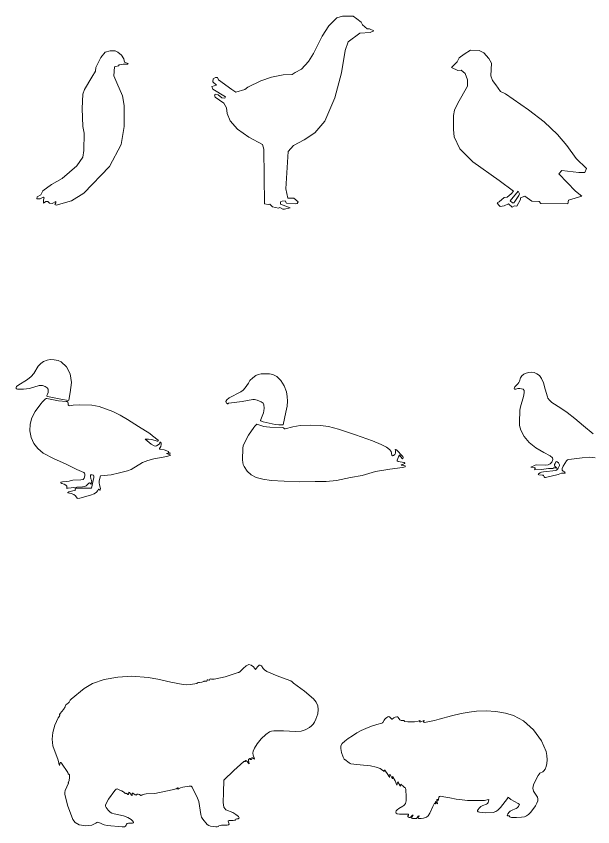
# Model space of a CAD drawing. Header units: millimetres. Extents: x -63086 to 144078, y -129912 to 13382.
# Drawn here: x -57259 to -55965, y -97817 to -95998 of the extents above; entities that cross this region are included whole.
import ezdxf

# ---------------------------------------------------------------- set-up
doc = ezdxf.new("R2010")
doc.units = ezdxf.units.MM
doc.layers.get('0').update_dxf_attribs({"lineweight": 0})
doc.layers.add('展開建具用', color=250, linetype='Continuous', lineweight=9)

# ---------------------------------------------------------------- blocks, each defined once
blk = doc.blocks.new('動物（CAD素材.com）a6f145da')
at = {"color": 0, "linetype": 'ByBlock'}
blk.add_lwpolyline([(-25.5, -98.1), (2.4, -80.9), (59.8, -21.4), (86.2, 28), (92.6, 68.8), (92.9, 116.1), (89.5, 137.5), (76.6, 167), (69.9, 182.3), (71.4, 202.9), (80.1, 204.6), (82, 207.3), (90.8, 208.7), (100.4, 208.3), (101.9, 209.8), (93.3, 212.8), (92.2, 220.8), (87, 228.6), (78.7, 235.7), (73, 238.1), (61.2, 238.7), (50.6, 235.7), (40.2, 223.5), (29, 201.4), (28.8, 192.6), (20.5, 179.1), (4, 151.7), (0.1, 141), (-1.5, 109.2), (0, 68.5), (3, 53.7), (2.5, 14.7), (0, 0), (-13.6, -19.4), (-46.5, -47.7), (-69.8, -61.2), (-89.3, -75.7), (-94.4, -84.4), (-102, -89.2), (-103.1, -93.6), (-95.2, -93.4), (-88.9, -89.9), (-86.9, -91.2), (-88.2, -95.7), (-88.4, -103.4), (-82.9, -99.8), (-78.7, -99.8), (-74.9, -103.2), (-68.5, -103.8), (-60.1, -99.8), (-60.1, -102.6), (-62.7, -106.4), (-59.3, -107.8)], close=True, dxfattribs=at)
blk = doc.blocks.new('動物（CAD素材.com）cba77e49')
at = {"color": 0, "linetype": 'ByBlock'}
blk.add_lwpolyline([(-59.2, 131.3), (-58, 8.9), (-49.4, 7.7), (-45.7, 8.3), (-39.6, 1.8), (-26.4, -0.9), (-23, 0.6), (-16.6, -3.4), (-12.6, -3.4), (0, 0), (-22.1, 8.3), (-22.1, 13.2), (-18.4, 14.7), (-11.4, 15.3), (-8.6, 10.7), (12, 8.9), (15.9, 9.5), (17.5, 13.2), (7.9, 21.4), (-5.6, 21.4), (-9.7, 42.4), (-4.6, 126.3), (7.5, 140), (31, 152.7), (55.1, 168.3), (77.6, 194.5), (99.9, 247), (114.9, 303.1), (123.5, 353), (130, 372.4), (156.4, 391.9), (179.6, 393.4), (187.4, 396.9), (177.7, 401.4), (172.8, 401.8), (162, 410.2), (159.5, 416.1), (149.5, 424.1), (140.9, 429.8), (117.2, 429.8), (104.9, 425.9), (86.7, 408.1), (71.4, 385.2), (52.1, 346.3), (40.7, 328.3), (25.1, 310.9), (11.2, 303.2), (4.3, 298.7), (-15.6, 298.2), (-42.2, 293.3), (-66.1, 284.7), (-95.4, 270.4), (-101.7, 265.5), (-122, 259.4), (-131.2, 265.1), (-160.6, 287.4), (-162.9, 292.3), (-167.8, 292.5), (-172.7, 289.5), (-173.9, 282.7), (-165.7, 274.9), (-175.6, 272.3), (-173.3, 266.3), (-144.9, 248.9), (-146.9, 246.1), (-153.3, 246.9), (-161.4, 253.2), (-167.2, 254.9), (-170, 253.4), (-168.2, 248.5), (-148.8, 234.6), (-142.8, 224), (-141.4, 211.3), (-134.4, 195.3), (-118.1, 176.3), (-92.9, 158.5), (-62.3, 141.8)], close=True, dxfattribs=at)
blk = doc.blocks.new('動物（CAD素材.com）73b69e12')
at = {"color": 0, "linetype": 'ByBlock'}
for points in [[(-99.5, 304.7), (-92.2, 305.2), (-83.5, 297.6), (-78.3, 283.5), (-78.1, 269.1), (-99.8, 231.6), (-107.1, 215.3), (-109.3, 203.9), (-109.8, 172.2), (-107.7, 155.6), (-95.2, 129), (-65.9, 99.9), (-6.9, 57.6), (24.8, 33.9), (20.2, 28), (11.3, 20.1), (3.9, 19.6), (-6.7, 10), (-11.3, 7.6), (-8.8, 3.3), (-4.5, -0.8), (4.5, 0.8), (13.7, 5.7), (21.9, -1.9), (27.6, 0.8), (33, 0.3), (40.9, 14.9), (41.1, 18.5), (50.4, 22.8), (66.4, 11.4), (83, 10.3), (86.8, 6.2), (147, 5.7), (148.4, 13.3), (178.5, 22.3), (164.4, 33.7), (127.2, 72.5), (133.5, 80.4), (172, 76), (185.3, 76), (188.9, 84.5), (166.1, 107), (144.6, 136.6), (124, 160.8), (93.8, 189.3), (59.1, 216.2), (7.5, 252.3), (-4.2, 257.2), (-14.8, 272.6), (-21.6, 282.1), (-25.4, 292.5), (-24.3, 321.3), (-30.3, 331.6), (-41.7, 344.1), (-52, 349.2), (-71.3, 349.8), (-85.7, 341.3), (-96.5, 332.9), (-100.9, 323.7), (-111.2, 314.5), (-113.6, 311.5)], [(22.6, 7.4), (25.7, 7.6), (28.5, 10.4), (37.1, 24.2), (39, 27.8), (35.4, 33.6), (17.8, 12.3)]]:
    blk.add_lwpolyline(points, close=True, dxfattribs=at)
blk = doc.blocks.new('動物（CAD素材.com）9ce49c26')
at = {"color": 0, "linetype": 'ByBlock', "lineweight": -2}
blk.add_lwpolyline([(288.550579, 353.543563), (281.968939, 347.198671), (279.044711, 345.082989), (277.288697, 344.559645), (275.284419, 344.295411), (247.899709, 335.276219), (223.142207, 329.723647), (217.365303, 330.011773), (215.880059, 330.241181), (214.625717, 330.090609), (213.796761, 329.599565), (213.243279, 328.124645), (212.604993, 327.660933), (211.634195, 327.556147), (209.338579, 328.095757), (208.366973, 327.936841), (207.726225, 327.391023), (207.251841, 325.726425), (206.623807, 325.175849), (205.672609, 325.009229), (203.359595, 325.579865), (202.208877, 325.620529), (201.268975, 325.390183), (199.968179, 324.306111), (198.127275, 323.719985), (195.800739, 323.232507), (190.620079, 322.611395), (188.253503, 322.059935), (186.379621, 321.380565), (184.521889, 319.907789), (170.472679, 317.526077), (161.744841, 317.114321), (153.659385, 317.655611), (126.486243, 323.286637), (97.093987, 329.906943), (75.534001, 333.823295), (38.486243, 336.559645), (7.112417, 334.627295), (-23.221479, 328.859255), (-49.511615, 320.065933), (-68.355899, 308.960645), (-97.364331, 285.188813), (-99.859961, 282.462939), (-100.775965, 279.941771), (-101.949049, 278.410327), (-103.591723, 276.810313), (-107.427117, 273.918091), (-109.045007, 272.249979), (-110.171219, 270.623513), (-110.908261, 267.821781), (-114.811311, 262.016725), (-122.018667, 253.041249), (-123.302081, 250.769027), (-123.156739, 249.869293), (-122.881997, 249.124561), (-123.142561, 247.929947), (-123.842585, 246.510851), (-126.426055, 242.850579), (-133.725109, 226.559645), (-138.414147, 210.511237), (-139.900933, 195.133601), (-138.145281, 180.475075), (-126.405697, 148.308501), (-124.413035, 137.539913), (-123.900153, 136.210785), (-123.392509, 136.290473), (-121.728171, 142.555345), (-120.589559, 142.914855), (-118.807913, 141.210181), (-104.867249, 120.109411), (-104.366621, 117.908565), (-103.944147, 117.200637), (-103.314387, 116.727085), (-102.574659, 116.559645), (-101.080617, 115.187149), (-100.901317, 109.041083), (-101.482073, 102.633565), (-103.037185, 99.059645), (-103.703061, 98.099189), (-104.050337, 97.294021), (-104.033805, 96.779685), (-103.724955, 96.559645), (-103.426939, 96.147417), (-110.758043, 79.675375), (-111.859467, 75.676511), (-111.807377, 71.561207), (-105.873157, 47.008007), (-93.662763, 14.950771), (-88.755935, 8.281127), (-79.045749, 3.003551), (-64.710475, 0.872675), (-50.683263, 1.918483), (-42.155437, 6.556915), (-39.886471, 8.432203), (-37.903875, 8.919411), (-35.207587, 8.218695), (-23.273313, 3.028735), (-16.907199, 1.402833), (16.907199, -1.402833), (22.005063, -1.206809), (24.537245, -0.068453), (25.996311, 2.294145), (26.971467, 4.447031), (28.494515, 5.733827), (31.000409, 6.383763), (40.387169, 6.650129), (42.032937, 7.172041), (42.433011, 8.264175), (41.489739, 10.553113), (37.514609, 14.936929), (29.922459, 19.141709), (19.814581, 22.846741), (-0.717409, 27.517045), (-5.927851, 29.301205), (-9.909519, 31.734275), (-14.013757, 35.533145), (-16.501367, 38.534273), (-18.604383, 41.787497), (-20.076759, 44.822569), (-20.513757, 47.040043), (-19.908141, 49.623829), (-13.602917, 60.497223), (0.574813, 79.695625), (3.685625, 83.051917), (5.955243, 83.691435), (8.603243, 82.462543), (10.079567, 81.386271), (11.797865, 80.407989), (13.490167, 79.658019), (16.270461, 78.892535), (18.087043, 77.973565), (19.979009, 76.757809), (23.131153, 74.179783), (24.362773, 73.413163), (25.166261, 73.195345), (25.486243, 73.494559), (25.752533, 73.859147), (26.367493, 73.861309), (27.333459, 73.407757), (30.118089, 71.334167), (30.926213, 71.251247), (31.401401, 71.875635), (31.699265, 75.689545), (32.252691, 76.027363), (33.199895, 75.390943), (37.763169, 69.741397), (38.715195, 69.099709), (39.270907, 69.435933), (39.610819, 73.427475), (40.211067, 73.994925), (41.332819, 73.734357), (46.405857, 70.614711), (48.017493, 69.965561), (49.088123, 69.858531), (49.486243, 70.291317), (50.407095, 71.517507), (52.994299, 71.790707), (55.952997, 71.134553), (58.595609, 69.121277), (59.634623, 69.020249), (60.867009, 69.421405), (62.167039, 70.294729), (63.943773, 71.245933), (67.115273, 72.015687), (70.899775, 72.529271), (90.391017, 73.403111), (129.128973, 81.635039), (135.024373, 82.940891), (137.832309, 83.856899), (141.934597, 85.816411), (142.772427, 85.974161), (143.001155, 85.617223), (142.092075, 83.605551), (142.381719, 83.254753), (143.421885, 83.514845), (147.852511, 85.690983), (152.801269, 87.331003), (167.159889, 89.707821), (169.483915, 89.763475), (171.485539, 89.552729), (172.730633, 89.056097), (173.934633, 87.787305), (186.177315, 62.873661), (188.797783, 55.053579), (193.671495, 26.015349), (195.204319, 20.168903), (197.708293, 15.486849), (207.673755, 3.849759), (211.200195, 1.229519), (215.231127, -0.135803), (226.918803, -1.261803), (230.480247, -1.136371), (232.849663, -0.691245), (234.105745, 0.985299), (236.592141, 1.558135), (240.148645, 1.890211), (252.689625, 1.871525), (255.926255, 2.825983), (256.816277, 4.851437), (254.573393, 10.843229), (255.023127, 11.956095), (256.819685, 12.473017), (265.892383, 12.704197), (268.821823, 13.147145), (270.950135, 13.782433), (271.486243, 14.559645), (271.789197, 15.323409), (272.661243, 15.972145), (273.955407, 16.412259), (277.017503, 16.693453), (278.311243, 17.094919), (279.186897, 17.685323), (279.486243, 18.381857), (278.024751, 21.601311), (272.100857, 26.178233), (264.939571, 30.359411), (249.866227, 36.636369), (245.389741, 42.613717), (243.658263, 53.195253), (244.099027, 75.258575), (245.287331, 103.043215), (267.507627, 124.844781), (290.282783, 145.394149), (291.607083, 145.484961), (292.327223, 145.250951), (292.953785, 145.433781), (293.387113, 146.027317), (293.552781, 146.941611), (293.975279, 147.454633), (294.838139, 147.329573), (296.211467, 146.311685), (302.079485, 139.559645), (300.369551, 147.374993), (300.528163, 149.190849), (301.272985, 150.464503), (302.604349, 151.328219), (303.745515, 151.671171), (304.457501, 151.610413), (304.700481, 151.216981), (304.272161, 149.902265), (304.515465, 149.508955), (305.228277, 149.448577), (306.370881, 149.792123), (307.448363, 150.418417), (308.151729, 151.303017), (308.371761, 152.304023), (307.958085, 153.819555), (308.225585, 154.005581), (309.102431, 153.583963), (312.856871, 150.700307), (313.408101, 150.639819), (313.587347, 151.072661), (310.657651, 159.448971), (310.222851, 163.711123), (311.171879, 168.169439), (313.990155, 174.939187), (319.735719, 184.598405), (328.926235, 195.728465), (338.985519, 205.704201), (347.390141, 211.509949), (352.095871, 213.309565), (357.411985, 214.175267), (379.331583, 213.735593), (405.578915, 212.707555), (418.571501, 213.391061), (427.775797, 216.009129), (437.386743, 221.468217), (442.103615, 225.210115), (445.592273, 228.984763), (448.460921, 233.533227), (451.285399, 239.702649), (455.642921, 252.351647), (457.097451, 262.046321), (455.876625, 270.261901), (452.013233, 278.170715), (445.949221, 285.648185), (425.929903, 303.206093), (401.180095, 321.081221), (397.883729, 324.324635), (396.448633, 325.505545), (395.139929, 326.352217), (392.955421, 326.837613), (364.810683, 337.356291), (341.666615, 347.191777), (336.645841, 350.496499), (333.472787, 354.100977), (329.676079, 359.647843), (326.843165, 361.525919), (324.040623, 360.929785), (320.565209, 357.453759), (316.087309, 351.837935), (311.426105, 357.198789), (306.165867, 361.471283), (300.901095, 362.404193), (295.209581, 359.885617)], close=True, dxfattribs=at)
blk = doc.blocks.new('動物（CAD素材.com）8d4c5c15')
at = {"color": 0, "linetype": 'ByBlock', "lineweight": -2}
blk.add_lwpolyline([(-20.154988, 227.87967), (-36.879115, 225.830287), (-54.743621, 222.522359), (-76.095624, 217.485924), (-103.920321, 210.004571), (-114.247344, 207.395375), (-125.896382, 204.975117), (-137.328318, 202.877015), (-138.927348, 203.379904), (-139.016247, 203.648377), (-138.889132, 204.240762), (-138.630404, 204.971181), (-137.744308, 206.912432), (-137.970502, 207.222808), (-138.819128, 207.044065), (-145.518583, 204.395988), (-147.411835, 204.236507), (-147.904083, 204.972404), (-147.174874, 206.416916), (-146.609579, 207.206114), (-146.736187, 207.430147), (-147.394141, 207.300719), (-151.460966, 205.761902), (-159.58058, 204.265595), (-174.538152, 204.407945), (-181.850919, 205.144355), (-182.049304, 206.027355), (-181.954537, 206.387879), (-182.347145, 206.68888), (-183.662656, 206.871197), (-189.134483, 207.046635), (-190.754209, 207.505692), (-191.999514, 208.556965), (-195.883578, 213.998498), (-196.909706, 215.113083), (-197.580956, 215.550842), (-199.314654, 215.623477), (-202.654461, 214.472809), (-206.038346, 212.888031), (-209.550957, 210.374619), (-210.383983, 210.284449), (-211.311335, 210.85206), (-215.497603, 215.000375), (-217.303458, 215.762562), (-219.180953, 215.396955), (-221.770129, 213.714365), (-224.1965, 211.69271), (-225.9291, 209.886873), (-227.433578, 207.78151), (-230.36095, 202.833331), (-231.532519, 201.67389), (-233.044204, 200.951412), (-243.782053, 198.420942), (-256.011375, 194.251494), (-268.614569, 189.295728), (-278.716742, 184.54523), (-288.55062, 179.123607), (-298.817259, 172.895289), (-308.383635, 166.585774), (-316.02638, 160.948301), (-321.801063, 155.438934), (-324.55479, 150.278805), (-324.942228, 144.068861), (-323.053254, 135.004663), (-319.332562, 124.731559), (-317.312095, 120.643268), (-316.144072, 119.940877), (-315.732892, 119.799237), (-306.07306, 111.927015), (-303.835807, 110.577137), (-302.154988, 109.878996), (-288.420839, 108.01306), (-281.654988, 107.366858), (-258.187829, 105.01032), (-245.198831, 102.709495), (-236.773398, 99.607182), (-230.264416, 94.896459), (-228.385603, 93.057884), (-227.654798, 92.57126), (-227.391995, 92.761176), (-227.802159, 94.623037), (-227.80703, 95.326252), (-227.61226, 95.769786), (-227.254771, 95.940877), (-225.884029, 95.287172), (-218.893545, 85.90317), (-217.050883, 82.440877), (-215.807608, 79.440877), (-214.576984, 86.440877), (-208.920926, 76.082926), (-208.663142, 75.940877), (-208.507844, 76.089461), (-208.578033, 77.944601), (-208.972018, 80.926931), (-208.675595, 81.089858), (-207.999175, 80.370851), (-202.734403, 71.619635), (-198.658161, 61.657953), (-196.459508, 69.440877), (-191.732963, 60.484796), (-191.071474, 59.675981), (-190.645776, 59.805889), (-190.01214, 64.044547), (-183.02251, 57.984228), (-181.753574, 57.108761), (-181.190651, 56.940877), (-179.846921, 55.921936), (-178.773951, 51.177721), (-177.724109, 36.940877), (-178.061231, 26.623247), (-178.722569, 23.775509), (-179.942058, 20.798576), (-181.492787, 18.150116), (-183.172929, 16.273084), (-185.61561, 14.53649), (-194.913842, 9.34392), (-198.27286, 6.766451), (-200.348443, 4.216918), (-201.348044, 1.496363), (-200.621396, -0.627306), (-198.070606, -2.047769), (-193.06446, -2.829082), (-173.933132, -3.325501), (-173.100126, -3.951365), (-173.119804, -4.993382), (-174.002478, -7.122065), (-173.991491, -8.660869), (-173.133139, -9.721466), (-171.404988, -10.364489), (-169.913413, -10.477613), (-168.666616, -10.189182), (-167.436612, -9.412035), (-163.615114, -5.517668), (-162.761743, -5.155174), (-162.546339, -5.553873), (-165.01537, -9.156523), (-165.560836, -10.33734), (-165.832455, -11.349164), (-165.713743, -11.964055), (-165.148987, -12.390982), (-163.657267, -12.737447), (-161.770786, -12.979177), (-156.824994, -12.983498), (-155.222543, -12.694626), (-154.271041, -12.124893), (-152.804527, -9.452494), (-151.159207, -7.592604), (-149.704437, -6.521425), (-149.154988, -6.845118), (-149.228792, -7.310121), (-149.448738, -7.800695), (-149.772428, -8.241518), (-150.538544, -8.935147), (-150.861238, -9.565773), (-151.080911, -10.329827), (-151.154988, -11.11814), (-150.353335, -12.444238), (-148.176308, -13.058929), (-144.464395, -12.917252), (-138.954209, -11.93751), (-132.402813, -9.858778), (-128.412184, -6.834218), (-124.82523, -1.083588), (-118.04366, 13.940877), (-115.337075, 20.079342), (-114.528209, 21.502451), (-113.886753, 21.646011), (-113.115928, 20.911917), (-112.672805, 20.382516), (-112.381409, 20.421437), (-112.200912, 20.980877), (-112.110516, 25.440877), (-108.080476, 20.440877), (-108.960781, 27.31958), (-108.947376, 28.770572), (-108.71966, 29.645704), (-108.268532, 29.940877), (-107.843372, 29.864955), (-107.482091, 29.647127), (-107.2404, 29.322369), (-107.098607, 28.559104), (-106.934676, 28.235944), (-106.690983, 28.020764), (-106.404988, 27.945361), (-106.10243, 28.150241), (-105.821363, 28.995179), (-105.595993, 30.147011), (-104.88911, 35.198834), (-103.480184, 36.741732), (-100.719795, 37.013675), (-93.892128, 35.773422), (-80.44568, 33.211663), (-66.291541, 30.923197), (-52.603368, 29.078869), (-40.596285, 27.86664), (-28.321055, 27.237644), (-14.824098, 27.244837), (-2.62082, 27.760833), (3.72036, 28.877393), (7.095709, 29.873164), (6.513104, 26.282993), (5.632961, 23.162254), (4.145692, 20.894432), (1.85527, 19.268684), (-6.023952, 16.441186), (-10.501864, 13.843171), (-14.269745, 10.730586), (-16.654988, 7.548652), (-17.877776, 5.150213), (-18.130155, 4.125477), (-17.843453, 3.362507), (-16.808592, 2.439452), (-13.809241, 1.16208), (0, 0), (17.406237, 0.994316), (23.030534, 2.647117), (27.872844, 5.801799), (33.815896, 11.644171), (44.329457, 25.051787), (49.069266, 32.138483), (49.845012, 34.77194), (50.181064, 35.024623), (51.133091, 34.605936), (52.584109, 33.576244), (56.739097, 30.098843), (73.36398, 20.550931), (75.521833, 19.167106), (75.841274, 18.566209), (75.727676, 17.944837), (74.660355, 15.592476), (73.929683, 14.312085), (72.622775, 12.665097), (70.872381, 11.264211), (68.404898, 9.922305), (61.421155, 6.971831), (58.322103, 5.305626), (55.570169, 3.463116), (53.222453, 1.478037), (50.002509, -2.166484), (48.834353, -5.148374), (49.773943, -6.80398), (52.768715, -7.15968), (53.378132, -7.508252), (54.021592, -8.055716), (54.603271, -8.738525), (55.89248, -9.722291), (57.997748, -10.23479), (69.641477, -10.432142), (80.542712, -10.075828), (87.141784, -9.08127), (91.995176, -7.122835), (96.601683, -3.746173), (101.331775, 1.179481), (111.965247, 15.433777), (115.381927, 21.4268), (117.301121, 26.602593), (117.573435, 30.989968), (116.167601, 35.363262), (107.721436, 48.716992), (106.242079, 55.162795), (107.84022, 62.614077), (113.690488, 75.215795), (118.030723, 83.588013), (120.097598, 86.840272), (122.048287, 88.642396), (128.305409, 91.818059), (131.054027, 94.369162), (133.492244, 98.14253), (136.030131, 103.783652), (137.771209, 110.49466), (138.323154, 119.20071), (137.733829, 128.58471), (135.99379, 137.440877), (125.582418, 161.709858), (107.463215, 185.966809), (85.208284, 206.267176), (62.397854, 218.64871), (44.483496, 223.763312), (23.299455, 227.154127), (1.044455, 228.608651)], close=True, dxfattribs=at)

msp = doc.modelspace()

# ---------------------------------------------------------------- linework, layer by layer
at = {"layer": '展開建具用', "ltscale": 10}
for points in [[(-57189.3491, -96770.0004), (-57197.5661, -96773.4372), (-57203.8298, -96777.7371), (-57209.12, -96783.704), (-57219.4324, -96800.1898), (-57225.5273, -96806.8993), (-57233.5141, -96813.2381), (-57255.0905, -96826.9214), (-57257.7366, -96829.4131), (-57258.7063, -96831.4724), (-57258.6654, -96833.4079), (-57257.8724, -96834.4779), (-57255.9824, -96835.0252), (-57242.6014, -96835.3623), (-57235.7914, -96834.7852), (-57229.1706, -96833.37), (-57207.3023, -96826.9276), (-57204.6878, -96826.6008), (-57199.4395, -96827.1904), (-57193.7972, -96829.3499), (-57189.1442, -96832.3514), (-57187.1277, -96835.4684), (-57186.7458, -96838.7455), (-57187.1645, -96842.6703), (-57188.2104, -96846.4228), (-57189.7444, -96849.1597), (-57189.9539, -96850.7142), (-57188.6853, -96851.887), (-57158.5087, -96857.4727), (-57141.4954, -96860.3462), (-57141.1012, -96860.2064), (-57140.8705, -96859.7857), (-57137.3282, -96842.924), (-57135.031, -96820.087), (-57137.8234, -96800.5763), (-57145.5795, -96785.1095), (-57157.868, -96774.0983), (-57164.722, -96771.1885), (-57173.624, -96769.3732), (-57182.5332, -96768.8603)], [(-56716.0151, -96802.1794), (-56721.4804, -96804.8563), (-56728.2523, -96810.0639), (-56734.2715, -96815.8059), (-56736.7495, -96820.0121), (-56737.6312, -96821.9091), (-56745.3454, -96832.2611), (-56749.9304, -96837.0486), (-56754.6006, -96840.8259), (-56780.7832, -96854.8824), (-56786.533, -96859.1935), (-56788.2261, -96862.8464), (-56786.933, -96866.3475), (-56785.7139, -96867.3939), (-56784.6665, -96867.886), (-56783.8072, -96867.8338), (-56782.1676, -96866.6313), (-56776.0608, -96865.6859), (-56752.1742, -96862.9081), (-56727.9388, -96858.0693), (-56723.8662, -96858.4103), (-56718.4253, -96859.9339), (-56709.1227, -96863.471), (-56705.0321, -96866.4511), (-56703.1792, -96870.5916), (-56702.7473, -96878.1071), (-56703.0511, -96883.4974), (-56703.8042, -96888.0166), (-56705.1324, -96892.2735), (-56709.8603, -96903.0039), (-56710.5481, -96905.3086), (-56710.2723, -96905.9696), (-56704.3572, -96908.4143), (-56677.5262, -96914.436), (-56669.557, -96915.1635), (-56659.8103, -96915.1635), (-56653.8051, -96886.8135), (-56651.1979, -96873.5925), (-56650.1301, -96862.148), (-56650.5469, -96851.6972), (-56652.4268, -96841.5101), (-56657.4645, -96827.8324), (-56664.9687, -96815.7882), (-56673.9552, -96806.7122), (-56683.3888, -96801.8955), (-56690.3588, -96800.6849), (-56709.4275, -96800.8443)], [(-57203.6914, -96868.0586), (-57215.8184, -96884.9626), (-57223.377, -96899.6254), (-57227.1968, -96913.7455), (-57227.8908, -96928.8583), (-57225.3275, -96943.6118), (-57219.5302, -96956.7779), (-57210.3762, -96968.3905), (-57197.8794, -96978.548), (-57175.2372, -96990.5054), (-57146.7424, -97003.5756), (-57122.5759, -97015.4332), (-57107.3839, -97022.0718), (-57105.4266, -97023.5559), (-57104.6884, -97025.5254), (-57104.838, -97029.5822), (-57106.1244, -97034.6043), (-57108.7802, -97037.4908), (-57113.6043, -97038.8578), (-57131.591, -97039.3733), (-57135.5413, -97039.8886), (-57140.2361, -97041.2585), (-57146.4196, -97042.2478), (-57155.2349, -97042.7267), (-57158.5694, -97043.884), (-57158.6519, -97045.2707), (-57156.0441, -97046.5589), (-57150.7919, -97048.2777), (-57147.0613, -97050.5162), (-57145.0904, -97053.069), (-57144.9208, -97055.7402), (-57145.3474, -97057.296), (-57145.2483, -97057.9642), (-57144.7937, -97058.1292), (-57143.8184, -97057.6549), (-57142.239, -97057.0955), (-57122.3923, -97055.3602), (-57109.8217, -97054.6222), (-57104.9744, -97053.8453), (-57101.8235, -97052.3151), (-57095.7525, -97046.2897), (-57094.3845, -97045.3842), (-57093.3562, -97045.5645), (-57092.3237, -97046.8357), (-57091.4148, -97048.2601), (-57090.8552, -97048.3804), (-57090.3635, -97047.7585), (-57089.6976, -97045.3269), (-57089.4152, -97043.4469), (-57089.4551, -97041.3385), (-57089.7847, -97039.3294), (-57091.0548, -97036.2189), (-57091.6223, -97034.2867), (-57092.0112, -97032.2898), (-57092.1386, -97030.545), (-57091.9785, -97028.467), (-57091.3962, -97027.4759), (-57090.2702, -97027.122), (-57088.0886, -97027.3874), (-57085.3793, -97028.4447), (-57084.3197, -97030.1834), (-57084.5226, -97033.6253), (-57089.4504, -97056.9439), (-57119.6024, -97057.0153), (-57124.3448, -97057.3571), (-57126.141, -97058.0961), (-57126.2717, -97059.2377), (-57125.6633, -97060.8123), (-57126.3374, -97061.9532), (-57129.0259, -97062.857), (-57140.6865, -97065.2058), (-57143.025, -97066.6651), (-57142.7569, -97067.8014), (-57135.099, -97069.0496), (-57129.7782, -97071.3397), (-57125.4057, -97074.4083), (-57122.2457, -97079.7044), (-57120.2229, -97080.4606), (-57116.0863, -97079.8156), (-57091.8386, -97073.0906), (-57084.0042, -97069.7451), (-57078.5092, -97066.2125), (-57075.5928, -97062.5019), (-57074.6727, -97060.7172), (-57073.8945, -97059.8978), (-57073.186, -97059.8638), (-57071.0911, -97061.6176), (-57070.0244, -97061.067), (-57069.8403, -97058.3512), (-57072.1061, -97050.056), (-57072.594, -97045.6816), (-57072.2495, -97041.0919), (-57069.435, -97029.8698), (-57045.6079, -97027.3053), (-57027.3326, -97023.2359), (-57009.4184, -97018.5991), (-57000.6086, -97015.1884), (-56975.4325, -96999.9406), (-56963.2914, -96994.9726), (-56950.0794, -96991.198), (-56920.5302, -96986.3158), (-56911.7819, -96983.6155), (-56921.2286, -96979.447), (-56912.9784, -96978.9376), (-56912.6649, -96978.7306), (-56912.7706, -96978.4731), (-56916.9795, -96977.046), (-56917.7051, -96976.5759), (-56917.6942, -96976.2388), (-56917.1786, -96976.0219), (-56917.0084, -96975.2154), (-56920.6354, -96973.5128), (-56926.5421, -96971.5821), (-56936.1634, -96969.5895), (-56937.2405, -96968.9873), (-56937.3106, -96968.1202), (-56935.9665, -96966.3983), (-56934.2637, -96963.5073), (-56933.4617, -96959.624), (-56933.659, -96956.0216), (-56934.9986, -96954.0739), (-56935.6141, -96953.8898), (-56936.1427, -96954.0817), (-56936.4994, -96954.6486), (-56936.6186, -96955.5064), (-56937.4956, -96957.8833), (-56940.2447, -96960.4007), (-56943.7722, -96962.3333), (-56947.1041, -96962.9759), (-56948.9211, -96962.5378), (-56956.0077, -96958.2247), (-56969.3792, -96947.5939), (-56964.2194, -96947.0773), (-56961.718, -96947.0552), (-56954.8345, -96948.1671), (-56942.5593, -96951.4773), (-56940.785, -96951.637), (-56939.6047, -96951.3553), (-56939.4448, -96950.7197), (-56940.6177, -96949.5202), (-56953.3263, -96939.7595), (-56959.0315, -96934.7464), (-56984.0994, -96918.7287), (-57008.8989, -96903.5877), (-57025.5423, -96893.8317), (-57041.8857, -96885.6033), (-57072.2493, -96874.3795), (-57088.9553, -96870.9825), (-57116.5287, -96870.1564), (-57131.0569, -96871.063), (-57138.6253, -96872.6329), (-57140.8488, -96872.0244), (-57142.0363, -96869.987), (-57142.3586, -96865.6514), (-57142.8352, -96864.0221), (-57144.0847, -96863.0717), (-57146.6943, -96862.6337), (-57163.5905, -96861.5761), (-57190.3494, -96856.2057), (-57191.8517, -96856.0639), (-57193.1748, -96856.5815), (-57199.8718, -96863.4632)], [(-56725.5978, -96920.8652), (-56737.8979, -96938.4068), (-56747.4853, -96957.1438), (-56749.3263, -96962.6066), (-56750.4118, -96967.8874), (-56751.04, -96994.0884), (-56750.546, -96999.9127), (-56749.477, -97004.2599), (-56747.5385, -97008.6734), (-56740.2814, -97019.3637), (-56731.4278, -97027.3728), (-56720.212, -97033.1904), (-56705.8335, -97037.3249), (-56687.0929, -97040.0216), (-56657.7727, -97041.876), (-56623.6809, -97042.8347), (-56588.3835, -97042.6644), (-56563.4748, -97042.0428), (-56540.0698, -97040.209), (-56509.0035, -97033.3864), (-56482.9038, -97028.7013), (-56452.5921, -97020.0768), (-56420.7135, -97014.8776), (-56391.8359, -97010.9656), (-56386.1656, -97009.1455), (-56386.0276, -97007.3801), (-56387.1888, -97006.8137), (-56388.8317, -97006.3147), (-56390.6452, -97005.9479), (-56394.6592, -97005.6503), (-56394.8108, -97005.3261), (-56394.2215, -97004.8709), (-56387.2049, -97002.0404), (-56386.9483, -97000.8511), (-56388.6904, -96999.7728), (-56401.9319, -96997.3028), (-56403.7791, -96996.2225), (-56404.1362, -96994.4442), (-56401.2816, -96987.2732), (-56399.1972, -96983.4937), (-56398.7122, -96983.2199), (-56398.23, -96983.4263), (-56397.4107, -96984.398), (-56393.8257, -96990.0568), (-56392.2462, -96991.1527), (-56391.1633, -96990.6469), (-56390.7435, -96988.657), (-56391.7573, -96985.9413), (-56405.3577, -96971.2786), (-56407.838, -96970.2435), (-56408.1832, -96970.5232), (-56408.2858, -96971.4891), (-56408.1812, -96972.8579), (-56407.5454, -96976.559), (-56407.7171, -96978.4345), (-56408.3836, -96980.1561), (-56409.5459, -96981.774), (-56412.3583, -96984.2466), (-56414.6308, -96984.692), (-56416.1486, -96983.3253), (-56417.9132, -96974.9393), (-56421.4741, -96970.2551), (-56428.1665, -96965.3763), (-56439.6644, -96959.2295), (-56459.0898, -96950.921), (-56497.309, -96937.4891), (-56535.8607, -96924.7823), (-56558.304, -96918.7979), (-56576.0411, -96916.3772), (-56599.2164, -96915.8613), (-56621.9305, -96916.9897), (-56637.7935, -96919.9052), (-56655.1218, -96924.4729), (-56657.2061, -96924.2576), (-56658.911, -96921.907), (-56662.254, -96921.2561), (-56689.8503, -96920.4692), (-56697.2132, -96919.9034), (-56703.0579, -96918.8368), (-56718.6097, -96913.6034), (-56718.9664, -96913.5435), (-56719.2721, -96913.6778), (-56723.2038, -96918.0586)]]:
    msp.add_lwpolyline(points, close=True, dxfattribs=at)
msp.add_lwpolyline([(-55964.7542, -96935.2883), (-55985.7681, -96917.0974), (-56005.4931, -96900.7651), (-56022.3746, -96887.5415), (-56037.0115, -96878.0341), (-56057.1057, -96864.8072), (-56062.5677, -96859.8351), (-56065.9083, -96855.1592), (-56066.9362, -96852.7197), (-56071.9992, -96835.2349), (-56076.1011, -96821.1185), (-56080.3049, -96811.4492), (-56085.1456, -96804.8367), (-56091.1332, -96800.3961), (-56096.9153, -96798.1293), (-56102.6095, -96797.1862), (-56108.5005, -96797.5679), (-56114.8735, -96799.2546), (-56120.0159, -96801.7674), (-56124.1398, -96805.2699), (-56127.0837, -96809.6458), (-56129.5868, -96817.4739), (-56131.0203, -96820.2069), (-56133.0611, -96822.9156), (-56139.94, -96830.0214), (-56141.6717, -96833.6281), (-56140.6449, -96835.2803), (-56137.6922, -96835.1174), (-56133.6423, -96834.0346), (-56129.1515, -96833.6892), (-56124.9113, -96834.0768), (-56121.6485, -96835.209), (-56119.3197, -96838.1952), (-56118.9203, -96843.4709), (-56120.4594, -96851.7181), (-56127.7568, -96875.1784), (-56129.2927, -96881.9303), (-56129.9591, -96910.2655), (-56129.4479, -96916.6765), (-56128.4065, -96921.785), (-56126.5742, -96927.199), (-56118.8691, -96941.5332), (-56107.7735, -96954.651), (-56093.2129, -96966.5727), (-56075.1488, -96977.3323), (-56060.9501, -96984.9316), (-56056.0029, -96989.0146), (-56054.9605, -96993.0887), (-56057.1365, -96998.7719), (-56060.5155, -97002.518), (-56065.2068, -97004.8147), (-56071.7225, -97005.7586), (-56090.972, -97005.1358), (-56094.4402, -97005.8149), (-56104.1784, -97009.9367), (-56095.9472, -97011.0388), (-56094.5781, -97011.9085), (-56094.4923, -97013.1327), (-56095.8288, -97014.8871), (-56095.3991, -97015.9795), (-56080.4964, -97015.2078), (-56064.7046, -97012.9146), (-56061.4677, -97012.8619), (-56057.3851, -97013.398), (-56055.7567, -97013.355), (-56054.4949, -97013.0232), (-56053.1298, -97011.837), (-56052.0831, -97011.5169), (-56050.7929, -97011.4867), (-56049.4283, -97011.7657), (-56047.2201, -97012.4222), (-56046.9247, -97012.2413), (-56047.0463, -97011.7851), (-56050.4809, -97007.6412), (-56051.0419, -97006.1128), (-56050.8981, -97004.393), (-56049.955, -97001.7326), (-56048.3149, -96998.2945), (-56046.9936, -96997.3928), (-56045.3935, -96997.894), (-56042.4288, -97000.792), (-56040.3777, -97003.1979), (-56039.7802, -97004.7212), (-56040.0386, -97006.4621), (-56042.7857, -97012.2249), (-56044.1806, -97014.2951), (-56045.572, -97015.9617), (-56046.7003, -97016.8156), (-56048.3681, -97017.3569), (-56076.0802, -97020.3658), (-56080.334, -97021.3813), (-56083.3221, -97022.6465), (-56087.3195, -97025.1353), (-56087.8253, -97026.5315), (-56086.6538, -97027.486), (-56078.6374, -97027.8018), (-56076.7172, -97028.2882), (-56075.5442, -97029.2311), (-56074.3115, -97032.0173), (-56073.5623, -97032.865), (-56072.6119, -97033.2561), (-56071.5216, -97033.1914), (-56043.291, -97026.3484), (-56035.1552, -97023.7101), (-56033.3606, -97023.3874), (-56031.5742, -97023.3123), (-56030.0896, -97023.5231), (-56028.0055, -97023.573), (-56027.4239, -97022.5789), (-56028.6665, -97020.8527), (-56031.4261, -97019.2642), (-56033.68, -97016.8754), (-56033.9835, -97013.1349), (-56032.0501, -97007.8148), (-56024.1074, -96995.8389), (-56021.75, -96993.8111), (-56018.7244, -96992.7663), (-55989.3589, -96988.9985), (-55973.2568, -96988.0543), (-55965.5247, -96988.3357), (-55960.0039, -96989.4405)], dxfattribs=at)

# ---------------------------------------------------------------- block references
for name, p in [('動物（CAD素材.com）cba77e49', (-56644.0403, -96428.2061)), ('動物（CAD素材.com）a6f145da', (-57109.4322, -96314.5179)), ('動物（CAD素材.com）73b69e12', (-56168.3065, -96424.7611)), ('動物（CAD素材.com）9ce49c26', (-57038.0731, -97815.6081)), ('動物（CAD素材.com）8d4c5c15', (-56205.828, -97785.6295))]:
    msp.add_blockref(name, p, dxfattribs=at)

doc.saveas('drawing.dxf')
